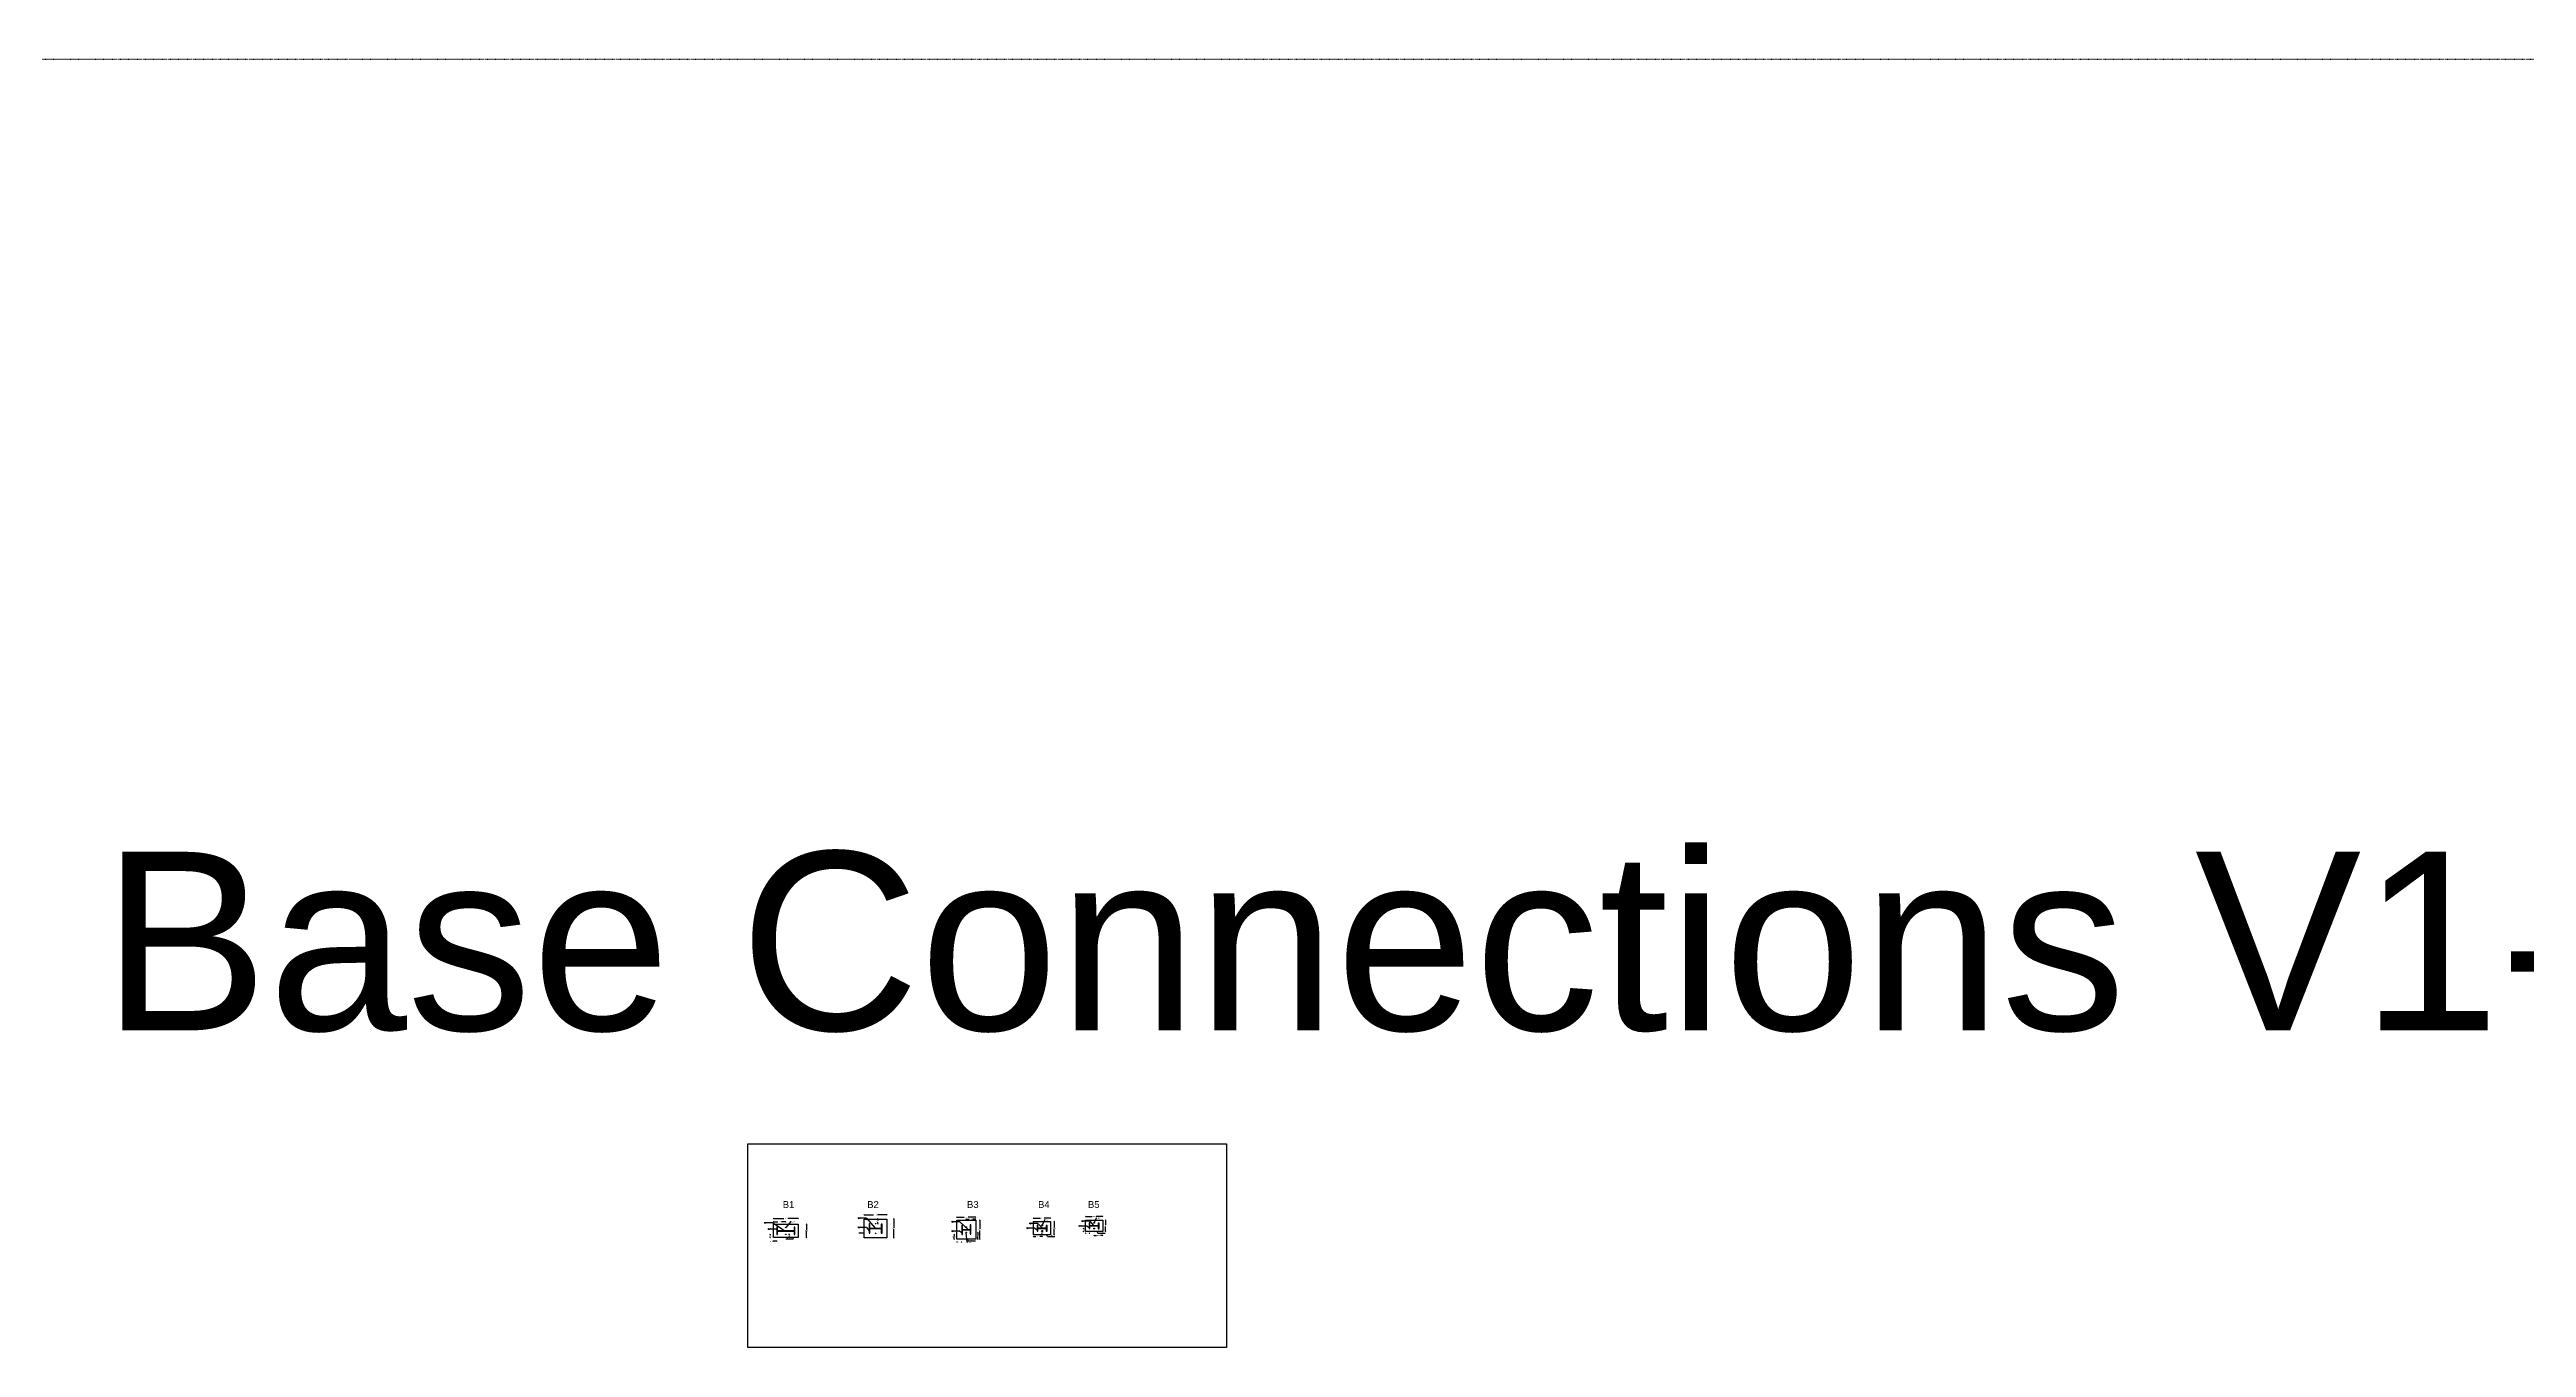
# Model space of a CAD drawing. Header units: inches. Extents: x -15 to 1885144, y -42615 to 866270.
# Drawn here: x 911692 to 977091, y 81891 to 116151 of the extents above; entities that cross this region are included whole.
import ezdxf

# ---------------------------------------------------------------- set-up
doc = ezdxf.new("R2010")
doc.units = ezdxf.units.IN
doc.header["$LTSCALE"] = 100
doc.header["$MEASUREMENT"] = 0
doc.linetypes.add('dash line', pattern=[30, 12, -18])
doc.linetypes.add('PHANTOM2', pattern=[1.25, 0.625, -0.125, 0.125, -0.125, 0.125, -0.125])
for name, color, linetype in [('dimensions', 10, 'PHANTOM2'), ('sections', 3, 'Continuous'), ('text', 3, 'Continuous')]:
    doc.layers.add(name, color=color, linetype=linetype)
doc.styles.get("Standard").update_dxf_attribs({"font": 'arial.ttf'})
doc.dimstyles.new('connections', dxfattribs={"dimtxt": 20, "dimasz": 15, "dimexe": 0.0625, "dimexo": 0.0625, "dimgap": 10, "dimtad": 0, "dimtih": 1, "dimtoh": 1, "dimzin": 0, "dimdsep": 46, "dimtxsty": 'Standard', "dimblk": 'OBLIQUE', "dimcen": 0.09, "dimse1": 1, "dimse2": 1, "dimclrd": 256, "dimclre": 256, "dimclrt": 256, "dimadec": 0, "dimazin": 0, "dimtfac": 1, "dimtofl": 0, "dimtmove": 0, "dimatfit": 3, "dimfxl": 1, "dimtfillclr": 256, "dimtolj": 1, "dimtzin": 0, "dimlwe": -1, "dimarcsym": 0})
doc.dimstyles.new('Dim_1', dxfattribs={"dimtxt": 300, "dimasz": 500, "dimexe": 0.0625, "dimexo": 0.0625, "dimgap": 100, "dimtad": 0, "dimtih": 1, "dimtoh": 1, "dimdec": 0, "dimzin": 0, "dimdsep": 46, "dimtxsty": 'Standard', "dimblk": 'OBLIQUE', "dimcen": 0.09, "dimclrd": 256, "dimclre": 256, "dimclrt": 256, "dimadec": 0, "dimazin": 0, "dimtm": 1e-09, "dimtfac": 1, "dimtdec": 0, "dimtofl": 0, "dimtmove": 0, "dimatfit": 3, "dimfxl": 1, "dimtfillclr": 256, "dimtolj": 1, "dimtzin": 0, "dimlwe": -1, "dimarcsym": 0})

# ---------------------------------------------------------------- blocks, each defined once
blk = doc.blocks.new('_Oblique')
at = {"color": 0, "linetype": 'ByBlock', "lineweight": -2}
blk.add_line((-0.5, -0.5), (0.5, 0.5), dxfattribs=at)
blk = doc.blocks.new('*D385')
at = {"layer": 'Defpoints', "color": 0, "transparency": 16777216}
for p in [(930808, 85144), (931458, 85298), (931458, 85144)]:
    blk.add_point(p, dxfattribs=at)
at = {"layer": 'sections', "lineweight": -2, "transparency": 16777216}
for p, q in [((930808, 85298), (931082, 85298)), ((931458, 85298), (931185, 85298))]:
    blk.add_line(p, q, dxfattribs=at)
at = {"layer": 'sections', "lineweight": -2, "transparency": 16777216, "xscale": 15, "yscale": 15, "zscale": 15, "rotation": 180}
blk.add_blockref('_Oblique', (930808, 85298), dxfattribs=at)
at = {"layer": 'sections', "lineweight": -2, "transparency": 16777216, "xscale": 15, "yscale": 15, "zscale": 15}
blk.add_blockref('_Oblique', (931458, 85298), dxfattribs=at)
at = {"layer": 'sections', "transparency": 16777216, "insert": (931133, 85298), "char_height": 20, "attachment_point": 5}
blk.add_mtext('\\A1;650.00', dxfattribs=at)
blk = doc.blocks.new('*D386')
at = {"layer": 'Defpoints', "color": 0, "transparency": 16777216}
for p in [(931458, 85144), (931458, 84794), (931678, 84794)]:
    blk.add_point(p, dxfattribs=at)
at = {"layer": 'sections', "lineweight": -2, "transparency": 16777216}
for p, q in [((931678, 85144), (931678, 84989)), ((931678, 84794), (931678, 84949))]:
    blk.add_line(p, q, dxfattribs=at)
at = {"layer": 'sections', "lineweight": -2, "transparency": 16777216, "xscale": 15, "yscale": 15, "zscale": 15}
for p, rotation in [((931678, 85144), 90), ((931678, 84794), 270)]:
    blk.add_blockref('_Oblique', p, dxfattribs=dict(at, rotation=rotation))
at = {"layer": 'sections', "transparency": 16777216, "insert": (931678, 84969), "char_height": 20, "attachment_point": 5}
blk.add_mtext('\\A1;350.00', dxfattribs=at)
blk = doc.blocks.new('*D387')
at = {"layer": 'Defpoints', "color": 0, "transparency": 16777216}
for p in [(930808, 84869), (930808, 84695), (930893, 84869)]:
    blk.add_point(p, dxfattribs=at)
at = {"layer": 'sections', "lineweight": -2, "transparency": 16777216}
for p, q in [((930808, 84695), (930793, 84695)), ((930893, 84695), (930808, 84695))]:
    blk.add_line(p, q, dxfattribs=at)
at = {"layer": 'sections', "lineweight": -2, "transparency": 16777216, "xscale": 15, "yscale": 15, "zscale": 15, "rotation": 180}
blk.add_blockref('_Oblique', (930808, 84695), dxfattribs=at)
at = {"layer": 'sections', "lineweight": -2, "transparency": 16777216, "xscale": 15, "yscale": 15, "zscale": 15}
blk.add_blockref('_Oblique', (930893, 84695), dxfattribs=at)
at = {"layer": 'sections', "transparency": 16777216, "insert": (930750, 84695), "char_height": 20, "attachment_point": 5}
blk.add_mtext('\\A1;85.00', dxfattribs=at)
blk = doc.blocks.new('*D388')
at = {"layer": 'Defpoints', "color": 0, "transparency": 16777216}
for p in [(930721, 84794), (930893, 84869), (930893, 84794)]:
    blk.add_point(p, dxfattribs=at)
at = {"layer": 'sections', "lineweight": -2, "transparency": 16777216}
for p, q in [((930721, 84869), (930721, 84852)), ((930721, 84794), (930721, 84811))]:
    blk.add_line(p, q, dxfattribs=at)
at = {"layer": 'sections', "lineweight": -2, "transparency": 16777216, "xscale": 15, "yscale": 15, "zscale": 15}
for p, rotation in [((930721, 84869), 90), ((930721, 84794), 270)]:
    blk.add_blockref('_Oblique', p, dxfattribs=dict(at, rotation=rotation))
at = {"layer": 'sections', "transparency": 16777216, "insert": (930721, 84831), "char_height": 20, "attachment_point": 5}
blk.add_mtext('\\A1;75.00', dxfattribs=at)
blk = doc.blocks.new('*D389')
at = {"layer": 'Defpoints', "color": 0, "transparency": 16777216}
for p in [(931133, 84878), (931133, 84794), (931222, 84794)]:
    blk.add_point(p, dxfattribs=at)
at = {"layer": 'sections', "lineweight": -2, "transparency": 16777216}
for p, q in [((931222, 84878), (931222, 84856)), ((931222, 84794), (931222, 84816))]:
    blk.add_line(p, q, dxfattribs=at)
at = {"layer": 'sections', "lineweight": -2, "transparency": 16777216, "xscale": 15, "yscale": 15, "zscale": 15}
for p, rotation in [((931222, 84878), 90), ((931222, 84794), 270)]:
    blk.add_blockref('_Oblique', p, dxfattribs=dict(at, rotation=rotation))
at = {"layer": 'sections', "transparency": 16777216, "insert": (931222, 84836), "char_height": 20, "attachment_point": 5}
blk.add_mtext('\\A1;84.00', dxfattribs=at)
blk = doc.blocks.new('*D390')
at = {"layer": 'Defpoints', "color": 0, "transparency": 16777216}
for p in [(930808, 85211), (930808, 85060), (931133, 85060)]:
    blk.add_point(p, dxfattribs=at)
at = {"layer": 'sections', "lineweight": -2, "transparency": 16777216}
for p, q in [((930808, 85211), (930919, 85211)), ((931133, 85211), (931022, 85211))]:
    blk.add_line(p, q, dxfattribs=at)
at = {"layer": 'sections', "lineweight": -2, "transparency": 16777216, "xscale": 15, "yscale": 15, "zscale": 15, "rotation": 180}
blk.add_blockref('_Oblique', (930808, 85211), dxfattribs=at)
at = {"layer": 'sections', "lineweight": -2, "transparency": 16777216, "xscale": 15, "yscale": 15, "zscale": 15}
blk.add_blockref('_Oblique', (931133, 85211), dxfattribs=at)
at = {"layer": 'sections', "transparency": 16777216, "insert": (930971, 85211), "char_height": 20, "attachment_point": 5}
blk.add_mtext('\\A1;325.00', dxfattribs=at)
blk = doc.blocks.new('*D391')
at = {"layer": 'Defpoints', "color": 0, "transparency": 16777216}
for p in [(931128, 85054), (931139, 85066)]:
    blk.add_point(p, dxfattribs=at)
at = {"layer": 'sections', "transparency": 16777216}
blk.add_line((931133, 85060), (931133, 85060), dxfattribs=at)
blk.add_line((931133, 85060), (931133, 85060), dxfattribs=at)
at = {"layer": 'sections', "lineweight": -2, "transparency": 16777216}
for p, q in [((931260, 85207), (931139, 85066)), ((931275, 85207), (931260, 85207))]:
    blk.add_line(p, q, dxfattribs=at)
at = {"layer": 'sections', "lineweight": -2, "transparency": 16777216, "xscale": 15, "yscale": 15, "zscale": 15, "rotation": 229.4182102191083}
blk.add_blockref('_Oblique', (931139, 85066), dxfattribs=at)
at = {"layer": 'sections', "transparency": 16777216, "insert": (931329, 85207), "char_height": 20, "attachment_point": 5}
blk.add_mtext('\\A1;∅16.00', dxfattribs=at)
blk = doc.blocks.new('*D392')
at = {"layer": 'Defpoints', "color": 0, "transparency": 16777216}
for p in [(933502, 85282), (933502, 85159), (933561, 85282)]:
    blk.add_point(p, dxfattribs=at)
at = {"layer": 'sections', "lineweight": -2, "transparency": 16777216}
for p, q in [((933561, 85282), (933561, 85241)), ((933561, 85159), (933561, 85200))]:
    blk.add_line(p, q, dxfattribs=at)
at = {"layer": 'sections', "lineweight": -2, "transparency": 16777216, "xscale": 15, "yscale": 15, "zscale": 15}
for p, rotation in [((933561, 85282), 90), ((933561, 85159), 270)]:
    blk.add_blockref('_Oblique', p, dxfattribs=dict(at, rotation=rotation))
at = {"layer": 'sections', "transparency": 16777216, "insert": (933561, 85221), "char_height": 20, "attachment_point": 5}
blk.add_mtext('\\A1;122.50', dxfattribs=at)
blk = doc.blocks.new('*D393')
at = {"layer": 'Defpoints', "color": 0, "transparency": 16777216}
for p in [(933802, 85282), (933802, 84782), (933983, 84782)]:
    blk.add_point(p, dxfattribs=at)
at = {"layer": 'sections', "lineweight": -2, "transparency": 16777216}
for p, q in [((933983, 85282), (933983, 85052)), ((933983, 84782), (933983, 85012))]:
    blk.add_line(p, q, dxfattribs=at)
at = {"layer": 'sections', "lineweight": -2, "transparency": 16777216, "xscale": 15, "yscale": 15, "zscale": 15}
for p, rotation in [((933983, 85282), 90), ((933983, 84782), 270)]:
    blk.add_blockref('_Oblique', p, dxfattribs=dict(at, rotation=rotation))
at = {"layer": 'sections', "transparency": 16777216, "insert": (933983, 85032), "char_height": 20, "attachment_point": 5}
blk.add_mtext('\\A1;500.00', dxfattribs=at)
blk = doc.blocks.new('*D394')
at = {"layer": 'Defpoints', "color": 0, "transparency": 16777216}
for p in [(933202, 85282), (933802, 85389), (933802, 85282)]:
    blk.add_point(p, dxfattribs=at)
at = {"layer": 'sections', "lineweight": -2, "transparency": 16777216}
for p, q in [((933202, 85389), (933451, 85389)), ((933802, 85389), (933554, 85389))]:
    blk.add_line(p, q, dxfattribs=at)
at = {"layer": 'sections', "lineweight": -2, "transparency": 16777216, "xscale": 15, "yscale": 15, "zscale": 15, "rotation": 180}
blk.add_blockref('_Oblique', (933202, 85389), dxfattribs=at)
at = {"layer": 'sections', "lineweight": -2, "transparency": 16777216, "xscale": 15, "yscale": 15, "zscale": 15}
blk.add_blockref('_Oblique', (933802, 85389), dxfattribs=at)
at = {"layer": 'sections', "transparency": 16777216, "insert": (933502, 85389), "char_height": 20, "attachment_point": 5}
blk.add_mtext('\\A1;600.00', dxfattribs=at)
blk = doc.blocks.new('*D395')
at = {"layer": 'Defpoints', "color": 0, "transparency": 16777216}
for p in [(935645, 85248), (936145, 85328), (936145, 85248)]:
    blk.add_point(p, dxfattribs=at)
at = {"layer": 'sections', "lineweight": -2, "transparency": 16777216}
for p, q in [((935645, 85328), (935844, 85328)), ((936145, 85328), (935947, 85328))]:
    blk.add_line(p, q, dxfattribs=at)
at = {"layer": 'sections', "lineweight": -2, "transparency": 16777216, "xscale": 15, "yscale": 15, "zscale": 15, "rotation": 180}
blk.add_blockref('_Oblique', (935645, 85328), dxfattribs=at)
at = {"layer": 'sections', "lineweight": -2, "transparency": 16777216, "xscale": 15, "yscale": 15, "zscale": 15}
blk.add_blockref('_Oblique', (936145, 85328), dxfattribs=at)
at = {"layer": 'sections', "transparency": 16777216, "insert": (935895, 85328), "char_height": 20, "attachment_point": 5}
blk.add_mtext('\\A1;500.00', dxfattribs=at)
blk = doc.blocks.new('*D396')
at = {"layer": 'Defpoints', "color": 0, "transparency": 16777216}
for p in [(936145, 85248), (936145, 84748), (936252, 84748)]:
    blk.add_point(p, dxfattribs=at)
at = {"layer": 'sections', "lineweight": -2, "transparency": 16777216}
for p, q in [((936252, 85248), (936252, 85019)), ((936252, 84748), (936252, 84978))]:
    blk.add_line(p, q, dxfattribs=at)
at = {"layer": 'sections', "lineweight": -2, "transparency": 16777216, "xscale": 15, "yscale": 15, "zscale": 15}
for p, rotation in [((936252, 85248), 90), ((936252, 84748), 270)]:
    blk.add_blockref('_Oblique', p, dxfattribs=dict(at, rotation=rotation))
at = {"layer": 'sections', "transparency": 16777216, "insert": (936252, 84998), "char_height": 20, "attachment_point": 5}
blk.add_mtext('\\A1;500.00', dxfattribs=at)
blk = doc.blocks.new('*D397')
at = {"layer": 'Defpoints', "color": 0, "transparency": 16777216}
for p in [(935645, 84873), (935645, 84674), (935775, 84873)]:
    blk.add_point(p, dxfattribs=at)
at = {"layer": 'sections', "lineweight": -2, "transparency": 16777216}
for p, q in [((935645, 84674), (935660, 84674)), ((935775, 84674), (935761, 84674))]:
    blk.add_line(p, q, dxfattribs=at)
at = {"layer": 'sections', "lineweight": -2, "transparency": 16777216, "xscale": 15, "yscale": 15, "zscale": 15, "rotation": 180}
blk.add_blockref('_Oblique', (935645, 84674), dxfattribs=at)
at = {"layer": 'sections', "lineweight": -2, "transparency": 16777216, "xscale": 15, "yscale": 15, "zscale": 15}
blk.add_blockref('_Oblique', (935775, 84674), dxfattribs=at)
at = {"layer": 'sections', "transparency": 16777216, "insert": (935710, 84674), "char_height": 20, "attachment_point": 5}
blk.add_mtext('\\A1;130.00', dxfattribs=at)
blk = doc.blocks.new('*D398')
at = {"layer": 'Defpoints', "color": 0, "transparency": 16777216}
for p in [(935576, 84748), (935775, 84873), (935775, 84748)]:
    blk.add_point(p, dxfattribs=at)
at = {"layer": 'sections', "lineweight": -2, "transparency": 16777216}
for p, q in [((935576, 84873), (935576, 84831)), ((935576, 84748), (935576, 84791))]:
    blk.add_line(p, q, dxfattribs=at)
at = {"layer": 'sections', "lineweight": -2, "transparency": 16777216, "xscale": 15, "yscale": 15, "zscale": 15}
for p, rotation in [((935576, 84873), 90), ((935576, 84748), 270)]:
    blk.add_blockref('_Oblique', p, dxfattribs=dict(at, rotation=rotation))
at = {"layer": 'sections', "transparency": 16777216, "insert": (935576, 84811), "char_height": 20, "attachment_point": 5}
blk.add_mtext('\\A1;125.00', dxfattribs=at)
blk = doc.blocks.new('*D399')
at = {"layer": 'Defpoints', "color": 0, "transparency": 16777216}
for p in [(935895, 84936), (935896, 84920)]:
    blk.add_point(p, dxfattribs=at)
at = {"layer": 'sections', "transparency": 16777216}
for q in [(935896, 84928), (935895, 84928)]:
    blk.add_line((935895, 84928), q, dxfattribs=at)
at = {"layer": 'sections', "lineweight": -2, "transparency": 16777216}
for p, q in [((935920, 84667), (935896, 84920)), ((935935, 84667), (935920, 84667))]:
    blk.add_line(p, q, dxfattribs=at)
at = {"layer": 'sections', "lineweight": -2, "transparency": 16777216, "xscale": 15, "yscale": 15, "zscale": 15, "rotation": 95.44644209197507}
blk.add_blockref('_Oblique', (935896, 84920), dxfattribs=at)
at = {"layer": 'sections', "transparency": 16777216, "insert": (935990, 84667), "char_height": 20, "attachment_point": 5}
blk.add_mtext('\\A1;∅16.00', dxfattribs=at)
blk = doc.blocks.new('*D400')
at = {"layer": 'Defpoints', "color": 0, "transparency": 16777216}
for p in [(935895, 84928), (935895, 84748), (936200, 84748)]:
    blk.add_point(p, dxfattribs=at)
at = {"layer": 'sections', "lineweight": -2, "transparency": 16777216}
for p, q in [((936200, 84928), (936200, 84859)), ((936200, 84748), (936200, 84818))]:
    blk.add_line(p, q, dxfattribs=at)
at = {"layer": 'sections', "lineweight": -2, "transparency": 16777216, "xscale": 15, "yscale": 15, "zscale": 15}
for p, rotation in [((936200, 84928), 90), ((936200, 84748), 270)]:
    blk.add_blockref('_Oblique', p, dxfattribs=dict(at, rotation=rotation))
at = {"layer": 'sections', "transparency": 16777216, "insert": (936200, 84838), "char_height": 20, "attachment_point": 5}
blk.add_mtext('\\A1;180.00', dxfattribs=at)
blk = doc.blocks.new('*D401')
at = {"layer": 'Defpoints', "color": 0, "transparency": 16777216}
for p in [(935895, 85068), (936145, 85279), (936145, 85068)]:
    blk.add_point(p, dxfattribs=at)
at = {"layer": 'sections', "lineweight": -2, "transparency": 16777216}
for p, q in [((935895, 85279), (935969, 85279)), ((936145, 85279), (936072, 85279))]:
    blk.add_line(p, q, dxfattribs=at)
at = {"layer": 'sections', "lineweight": -2, "transparency": 16777216, "xscale": 15, "yscale": 15, "zscale": 15, "rotation": 180}
blk.add_blockref('_Oblique', (935895, 85279), dxfattribs=at)
at = {"layer": 'sections', "lineweight": -2, "transparency": 16777216, "xscale": 15, "yscale": 15, "zscale": 15}
blk.add_blockref('_Oblique', (936145, 85279), dxfattribs=at)
at = {"layer": 'sections', "transparency": 16777216, "insert": (936020, 85279), "char_height": 20, "attachment_point": 5}
blk.add_mtext('\\A1;250.00', dxfattribs=at)
blk = doc.blocks.new('*D402')
at = {"layer": 'Defpoints', "color": 0, "transparency": 16777216}
for p in [(937673, 85215), (938123, 85307), (938123, 85215)]:
    blk.add_point(p, dxfattribs=at)
at = {"layer": 'sections', "lineweight": -2, "transparency": 16777216}
for p, q in [((937673, 85307), (937846, 85307)), ((938123, 85307), (937950, 85307))]:
    blk.add_line(p, q, dxfattribs=at)
at = {"layer": 'sections', "lineweight": -2, "transparency": 16777216, "xscale": 15, "yscale": 15, "zscale": 15, "rotation": 180}
blk.add_blockref('_Oblique', (937673, 85307), dxfattribs=at)
at = {"layer": 'sections', "lineweight": -2, "transparency": 16777216, "xscale": 15, "yscale": 15, "zscale": 15}
blk.add_blockref('_Oblique', (938123, 85307), dxfattribs=at)
at = {"layer": 'sections', "transparency": 16777216, "insert": (937898, 85307), "char_height": 20, "attachment_point": 5}
blk.add_mtext('\\A1;450.00', dxfattribs=at)
blk = doc.blocks.new('*D403')
at = {"layer": 'Defpoints', "color": 0, "transparency": 16777216}
for p in [(938123, 85215), (938123, 84865), (938220, 84865)]:
    blk.add_point(p, dxfattribs=at)
at = {"layer": 'sections', "lineweight": -2, "transparency": 16777216}
for p, q in [((938220, 85215), (938220, 85060)), ((938220, 84865), (938220, 85020))]:
    blk.add_line(p, q, dxfattribs=at)
at = {"layer": 'sections', "lineweight": -2, "transparency": 16777216, "xscale": 15, "yscale": 15, "zscale": 15}
for p, rotation in [((938220, 85215), 90), ((938220, 84865), 270)]:
    blk.add_blockref('_Oblique', p, dxfattribs=dict(at, rotation=rotation))
at = {"layer": 'sections', "transparency": 16777216, "insert": (938220, 85040), "char_height": 20, "attachment_point": 5}
blk.add_mtext('\\A1;350.00', dxfattribs=at)
blk = doc.blocks.new('*D404')
at = {"layer": 'Defpoints', "color": 0, "transparency": 16777216}
for p in [(937898, 84965), (937898, 84865), (937898, 84865)]:
    blk.add_point(p, dxfattribs=at)
at = {"layer": 'sections', "lineweight": -2, "transparency": 16777216}
for p, q in [((937898, 84965), (937898, 84935)), ((937898, 84865), (937898, 84895))]:
    blk.add_line(p, q, dxfattribs=at)
at = {"layer": 'sections', "lineweight": -2, "transparency": 16777216, "xscale": 15, "yscale": 15, "zscale": 15}
for p, rotation in [((937898, 84965), 90), ((937898, 84865), 270)]:
    blk.add_blockref('_Oblique', p, dxfattribs=dict(at, rotation=rotation))
at = {"layer": 'sections', "transparency": 16777216, "insert": (937898, 84915), "char_height": 20, "attachment_point": 5}
blk.add_mtext('\\A1;100.00', dxfattribs=at)
blk = doc.blocks.new('*D405')
at = {"layer": 'Defpoints', "color": 0, "transparency": 16777216}
for p in [(937673, 84965), (937673, 84823), (937898, 84965)]:
    blk.add_point(p, dxfattribs=at)
at = {"layer": 'sections', "lineweight": -2, "transparency": 16777216}
for p, q in [((937673, 84823), (937734, 84823)), ((937898, 84823), (937838, 84823))]:
    blk.add_line(p, q, dxfattribs=at)
at = {"layer": 'sections', "lineweight": -2, "transparency": 16777216, "xscale": 15, "yscale": 15, "zscale": 15, "rotation": 180}
blk.add_blockref('_Oblique', (937673, 84823), dxfattribs=at)
at = {"layer": 'sections', "lineweight": -2, "transparency": 16777216, "xscale": 15, "yscale": 15, "zscale": 15}
blk.add_blockref('_Oblique', (937898, 84823), dxfattribs=at)
at = {"layer": 'sections', "transparency": 16777216, "insert": (937786, 84823), "char_height": 20, "attachment_point": 5}
blk.add_mtext('\\A1;225.00', dxfattribs=at)
blk = doc.blocks.new('*D406')
at = {"layer": 'Defpoints', "color": 0, "transparency": 16777216}
for p in [(937892, 85101), (937905, 85128)]:
    blk.add_point(p, dxfattribs=at)
at = {"layer": 'sections', "transparency": 16777216}
blk.add_line((937898, 85115), (937898, 85115), dxfattribs=at)
blk.add_line((937898, 85115), (937898, 85115), dxfattribs=at)
at = {"layer": 'sections', "lineweight": -2, "transparency": 16777216}
for p, q in [((937967, 85257), (937905, 85128)), ((937982, 85257), (937967, 85257))]:
    blk.add_line(p, q, dxfattribs=at)
at = {"layer": 'sections', "lineweight": -2, "transparency": 16777216, "xscale": 15, "yscale": 15, "zscale": 15, "rotation": 244.0996716846735}
blk.add_blockref('_Oblique', (937905, 85128), dxfattribs=at)
at = {"layer": 'sections', "transparency": 16777216, "insert": (938037, 85257), "char_height": 20, "attachment_point": 5}
blk.add_mtext('\\A1;∅30.00', dxfattribs=at)
blk = doc.blocks.new('*D407')
at = {"layer": 'Defpoints', "color": 0, "transparency": 16777216}
for p in [(939269, 85170), (939277, 85189)]:
    blk.add_point(p, dxfattribs=at)
at = {"layer": 'sections', "transparency": 16777216}
for q in [(939273, 85180), (939273, 85179)]:
    blk.add_line((939273, 85179), q, dxfattribs=at)
at = {"layer": 'sections', "lineweight": -2, "transparency": 16777216}
for p, q in [((939324, 85303), (939277, 85189)), ((939339, 85303), (939324, 85303))]:
    blk.add_line(p, q, dxfattribs=at)
at = {"layer": 'sections', "lineweight": -2, "transparency": 16777216, "xscale": 15, "yscale": 15, "zscale": 15, "rotation": 247.4661749429077}
blk.add_blockref('_Oblique', (939277, 85189), dxfattribs=at)
at = {"layer": 'sections', "transparency": 16777216, "insert": (939394, 85303), "char_height": 20, "attachment_point": 5}
blk.add_mtext('\\A1;∅20.00', dxfattribs=at)
blk = doc.blocks.new('*D408')
at = {"layer": 'Defpoints', "color": 0, "transparency": 16777216}
for p in [(939498, 85254), (939498, 84954), (939573, 84954)]:
    blk.add_point(p, dxfattribs=at)
at = {"layer": 'sections', "lineweight": -2, "transparency": 16777216}
for p, q in [((939573, 85254), (939573, 85125)), ((939573, 84954), (939573, 85084))]:
    blk.add_line(p, q, dxfattribs=at)
at = {"layer": 'sections', "lineweight": -2, "transparency": 16777216, "xscale": 15, "yscale": 15, "zscale": 15}
for p, rotation in [((939573, 85254), 90), ((939573, 84954), 270)]:
    blk.add_blockref('_Oblique', p, dxfattribs=dict(at, rotation=rotation))
at = {"layer": 'sections', "transparency": 16777216, "insert": (939573, 85104), "char_height": 20, "attachment_point": 5}
blk.add_mtext('\\A1;300.00', dxfattribs=at)
blk = doc.blocks.new('*D409')
at = {"layer": 'Defpoints', "color": 0, "transparency": 16777216}
for p in [(939048, 85254), (939498, 85347), (939498, 85254)]:
    blk.add_point(p, dxfattribs=at)
at = {"layer": 'sections', "lineweight": -2, "transparency": 16777216}
for p, q in [((939048, 85347), (939221, 85347)), ((939498, 85347), (939325, 85347))]:
    blk.add_line(p, q, dxfattribs=at)
at = {"layer": 'sections', "lineweight": -2, "transparency": 16777216, "xscale": 15, "yscale": 15, "zscale": 15, "rotation": 180}
blk.add_blockref('_Oblique', (939048, 85347), dxfattribs=at)
at = {"layer": 'sections', "lineweight": -2, "transparency": 16777216, "xscale": 15, "yscale": 15, "zscale": 15}
blk.add_blockref('_Oblique', (939498, 85347), dxfattribs=at)
at = {"layer": 'sections', "transparency": 16777216, "insert": (939273, 85347), "char_height": 20, "attachment_point": 5}
blk.add_mtext('\\A1;450.00', dxfattribs=at)
blk = doc.blocks.new('*D410')
at = {"layer": 'Defpoints', "color": 0, "transparency": 16777216}
for p in [(939273, 85029), (939273, 84954), (939273, 84954)]:
    blk.add_point(p, dxfattribs=at)
at = {"layer": 'sections', "lineweight": -2, "transparency": 16777216}
for p, q in [((939273, 85029), (939273, 85012)), ((939273, 84954), (939273, 84972))]:
    blk.add_line(p, q, dxfattribs=at)
at = {"layer": 'sections', "lineweight": -2, "transparency": 16777216, "xscale": 15, "yscale": 15, "zscale": 15}
for p, rotation in [((939273, 85029), 90), ((939273, 84954), 270)]:
    blk.add_blockref('_Oblique', p, dxfattribs=dict(at, rotation=rotation))
at = {"layer": 'sections', "transparency": 16777216, "insert": (939273, 84992), "char_height": 20, "attachment_point": 5}
blk.add_mtext('\\A1;75.00', dxfattribs=at)
blk = doc.blocks.new('*D411')
at = {"layer": 'Defpoints', "color": 0, "transparency": 16777216}
for p in [(939048, 85029), (939143, 85029), (939048, 84904)]:
    blk.add_point(p, dxfattribs=at)
at = {"layer": 'sections', "lineweight": -2, "transparency": 16777216}
for p, q in [((939048, 84904), (939033, 84904)), ((939143, 84904), (939158, 84904))]:
    blk.add_line(p, q, dxfattribs=at)
at = {"layer": 'sections', "lineweight": -2, "transparency": 16777216, "xscale": 15, "yscale": 15, "zscale": 15}
blk.add_blockref('_Oblique', (939048, 84904), dxfattribs=at)
at = {"layer": 'sections', "lineweight": -2, "transparency": 16777216, "xscale": 15, "yscale": 15, "zscale": 15, "rotation": 180}
blk.add_blockref('_Oblique', (939143, 84904), dxfattribs=at)
at = {"layer": 'sections', "transparency": 16777216, "insert": (939096, 84904), "char_height": 20, "attachment_point": 5}
blk.add_mtext('\\A1;95.00', dxfattribs=at)
blk = doc.blocks.new('*D412')
at = {"layer": 'Defpoints', "color": 0, "transparency": 16777216}
for p in [(939143, 85029), (938992, 84954), (939143, 84954)]:
    blk.add_point(p, dxfattribs=at)
at = {"layer": 'sections', "lineweight": -2, "transparency": 16777216}
for p, q in [((938992, 85029), (938992, 85012)), ((938992, 84954), (938992, 84972))]:
    blk.add_line(p, q, dxfattribs=at)
at = {"layer": 'sections', "lineweight": -2, "transparency": 16777216, "xscale": 15, "yscale": 15, "zscale": 15}
for p, rotation in [((938992, 85029), 90), ((938992, 84954), 270)]:
    blk.add_blockref('_Oblique', p, dxfattribs=dict(at, rotation=rotation))
at = {"layer": 'sections', "transparency": 16777216, "insert": (938992, 84992), "char_height": 20, "attachment_point": 5}
blk.add_mtext('\\A1;75.00', dxfattribs=at)
blk = doc.blocks.new('*D413')
at = {"layer": 'Defpoints', "color": 0, "transparency": 16777216}
for p in [(939273, 85029), (939498, 85029), (939498, 84847)]:
    blk.add_point(p, dxfattribs=at)
at = {"layer": 'sections', "lineweight": -2, "transparency": 16777216}
for p, q in [((939273, 84847), (939334, 84847)), ((939498, 84847), (939437, 84847))]:
    blk.add_line(p, q, dxfattribs=at)
at = {"layer": 'sections', "lineweight": -2, "transparency": 16777216, "xscale": 15, "yscale": 15, "zscale": 15, "rotation": 180}
blk.add_blockref('_Oblique', (939273, 84847), dxfattribs=at)
at = {"layer": 'sections', "lineweight": -2, "transparency": 16777216, "xscale": 15, "yscale": 15, "zscale": 15}
blk.add_blockref('_Oblique', (939498, 84847), dxfattribs=at)
at = {"layer": 'sections', "transparency": 16777216, "insert": (939386, 84847), "char_height": 20, "attachment_point": 5}
blk.add_mtext('\\A1;225.00', dxfattribs=at)
blk = doc.blocks.new('*D1445')
at = {"layer": 'Defpoints', "color": 0, "ltscale": 0.01, "transparency": 16777216}
for p in [(0, 115901), (1727174, 115901), (1725274, 113901)]:
    blk.add_point(p, dxfattribs=at)
at = {"layer": 'dimensions', "linetype": 'dash line', "ltscale": 0.01, "transparency": 16777216}
for p, q in [((0, 115901), (1727174, 115901)), ((1725274, 113901), (1727174, 113901))]:
    blk.add_line(p, q, dxfattribs=at)
at = {"layer": 'dimensions', "lineweight": -2, "ltscale": 0.01, "transparency": 16777216}
for p, q in [((1727174, 115901), (1727174, 115154)), ((1727174, 113901), (1727174, 114648))]:
    blk.add_line(p, q, dxfattribs=at)
at = {"layer": 'dimensions', "lineweight": -2, "ltscale": 0.01, "transparency": 16777216, "xscale": 500, "yscale": 500, "zscale": 500}
for p, rotation in [((1727174, 115901), 90), ((1727174, 113901), 270)]:
    blk.add_blockref('_Oblique', p, dxfattribs=dict(at, rotation=rotation))
at = {"layer": 'dimensions', "ltscale": 0.01, "transparency": 16777216, "insert": (1727174, 114901), "char_height": 300, "attachment_point": 5}
blk.add_mtext('\\A1;2000', dxfattribs=at)

msp = doc.modelspace()

# ---------------------------------------------------------------- linework, layer by layer
at = {"layer": 'sections'}
for p, q in [((930575.486, 85177.407), (930560.486, 85177.407)), ((930590.486, 85192.407), (930575.486, 85177.407)), ((930590.486, 85177.407), (930575.486, 85177.407)), ((930590.486, 85162.407), (930575.486, 85177.407)), ((930590.486, 85177.407), (930590.486, 85192.407)), ((930786.875, 85177.407), (930590.486, 85177.407)), ((930590.486, 85177.407), (930590.486, 85162.407)), ((930685.824, 85029.19), (930670.824, 85014.19)), ((930685.824, 85014.19), (930685.824, 85029.19)), ((930786.875, 85177.407), (931101.038, 84976.375)), ((930808.377, 85143.875), (931458.377, 85143.875)), ((930808.377, 84793.875), (930808.377, 85143.875)), ((930893.377, 85068.875), (930893.377, 84868.875)), ((930913.377, 85068.875), (930893.377, 85068.875)), ((930913.377, 84868.875), (930913.377, 85068.875)), ((931353.377, 85068.875), (931353.377, 84868.875)), ((931373.377, 85068.875), (931353.377, 85068.875)), ((931373.377, 84868.875), (931373.377, 85068.875)), ((931458.377, 85143.875), (931458.377, 84793.875)), ((933047.311, 85305.477), (933032.311, 85305.477)), ((933047.311, 85056.594), (933032.311, 85056.594)), ((933062.311, 85320.477), (933047.311, 85305.477)), ((933062.311, 85305.477), (933047.311, 85305.477)), ((933062.311, 85290.477), (933047.311, 85305.477)), ((933062.311, 85071.594), (933047.311, 85056.594)), ((933062.311, 85056.594), (933047.311, 85056.594)), ((933062.311, 85041.594), (933047.311, 85056.594)), ((933062.311, 85305.477), (933062.311, 85320.477)), ((933258.699, 85305.477), (933062.311, 85305.477)), ((933062.311, 85305.477), (933062.311, 85290.477)), ((933062.311, 85056.594), (933062.311, 85071.594)), ((933258.699, 85056.594), (933062.311, 85056.594)), ((933062.311, 85056.594), (933062.311, 85041.594)), ((933202.359, 85281.778), (933802.359, 85281.778)), ((933202.359, 84781.778), (933202.359, 85281.778)), ((933258.699, 85305.477), (933487.939, 85036.778)), ((933258.699, 85056.594), (933332.359, 84968.72)), ((933332.359, 85151.778), (933332.359, 84911.778)), ((933352.359, 85151.778), (933332.359, 85151.778)), ((933352.359, 84911.778), (933352.359, 85151.778)), ((933352.359, 85036.778), (933652.359, 85036.778)), ((933352.359, 85026.778), (933652.359, 85026.778)), ((933652.359, 85146.778), (933652.359, 84906.778)), ((933672.359, 85146.778), (933652.359, 85146.778)), ((933672.359, 84906.778), (933672.359, 85146.778)), ((933802.359, 85281.778), (933802.359, 84781.778)), ((935518.496, 85205.35), (935503.496, 85205.35)), ((935533.496, 85220.35), (935518.496, 85205.35)), ((935533.496, 85205.35), (935518.496, 85205.35)), ((935533.496, 85190.35), (935518.496, 85205.35)), ((935533.496, 85205.35), (935533.496, 85220.35)), ((935729.885, 85205.35), (935533.496, 85205.35)), ((935533.496, 85205.35), (935533.496, 85190.35)), ((935645.425, 85248.354), (936145.425, 85248.354)), ((935645.425, 84748.354), (935645.425, 85248.354)), ((935729.885, 85205.35), (935944.436, 85003.354)), ((935775.425, 85123.354), (935775.425, 84873.354)), ((935795.425, 85123.354), (935775.425, 85123.354)), ((935795.425, 84873.354), (935795.425, 85123.354)), ((935995.425, 85128.354), (935995.425, 84878.354)), ((936015.425, 85128.354), (935995.425, 85128.354)), ((936015.425, 84878.354), (936015.425, 85128.354)), ((936145.425, 85248.354), (936145.425, 84748.354)), ((937499.887, 85036.696), (937484.887, 85036.696)), ((937514.887, 85051.696), (937499.887, 85036.696)), ((937514.887, 85036.696), (937499.887, 85036.696)), ((937514.887, 85021.696), (937499.887, 85036.696)), ((937514.887, 85036.696), (937514.887, 85051.696)), ((937711.276, 85036.696), (937514.887, 85036.696)), ((937514.887, 85036.696), (937514.887, 85021.696)), ((937575.243, 85163.748), (937560.243, 85163.748)), ((937590.243, 85178.748), (937575.243, 85163.748)), ((937590.243, 85163.748), (937575.243, 85163.748)), ((937590.243, 85148.748), (937575.243, 85163.748)), ((937590.243, 85163.748), (937590.243, 85178.748)), ((937786.631, 85163.748), (937590.243, 85163.748)), ((937590.243, 85163.748), (937590.243, 85148.748)), ((937673.379, 85214.932), (938123.379, 85214.932)), ((937673.379, 84864.932), (937673.379, 85214.932)), ((937711.276, 85036.696), (937768.379, 84999.901)), ((937768.379, 85114.932), (937768.379, 84964.932)), ((937788.379, 85114.932), (937768.379, 85114.932)), ((937786.631, 85163.748), (937898.379, 85044.932)), ((937788.379, 84964.932), (937788.379, 85114.932)), ((937788.379, 85044.932), (938008.379, 85044.932)), ((937788.379, 85034.932), (938008.379, 85034.932)), ((938008.379, 85109.932), (938008.379, 84959.932)), ((938028.379, 85109.932), (938008.379, 85109.932)), ((938028.379, 84959.932), (938028.379, 85109.932)), ((938123.379, 85214.932), (938123.379, 84864.932)), ((938874.589, 85095.371), (938859.589, 85095.371)), ((938889.589, 85110.371), (938874.589, 85095.371)), ((938889.589, 85095.371), (938874.589, 85095.371)), ((938889.589, 85080.371), (938874.589, 85095.371)), ((938889.589, 85095.371), (938889.589, 85110.371)), ((939085.978, 85095.371), (938889.589, 85095.371)), ((938889.589, 85095.371), (938889.589, 85080.371)), ((938949.945, 85222.423), (938934.945, 85222.423)), ((938964.945, 85237.423), (938949.945, 85222.423)), ((938964.945, 85222.423), (938949.945, 85222.423)), ((938964.945, 85207.423), (938949.945, 85222.423)), ((938964.945, 85222.423), (938964.945, 85237.423)), ((939161.334, 85222.423), (938964.945, 85222.423)), ((938964.945, 85222.423), (938964.945, 85207.423)), ((939048.081, 85254.492), (939498.081, 85254.492)), ((939048.081, 84954.492), (939048.081, 85254.492)), ((939085.978, 85095.371), (939143.081, 85058.576)), ((939143.081, 85179.492), (939143.081, 85029.492)), ((939163.081, 85179.492), (939143.081, 85179.492)), ((939143.081, 85029.492), (939163.081, 85029.492)), ((939161.334, 85222.423), (939254.601, 85109.492)), ((939163.081, 85029.492), (939163.081, 85179.492)), ((939163.081, 85109.492), (939383.081, 85109.492)), ((939163.081, 85099.492), (939383.081, 85099.492)), ((939383.081, 85174.492), (939383.081, 85024.492)), ((939403.081, 85174.492), (939383.081, 85174.492)), ((939383.081, 85024.492), (939403.081, 85024.492)), ((939403.081, 85024.492), (939403.081, 85174.492)), ((939498.081, 85254.492), (939498.081, 84954.492)), ((930670.824, 85014.19), (930655.824, 85014.19)), ((930685.824, 85014.19), (930670.824, 85014.19)), ((930685.824, 84999.19), (930670.824, 85014.19)), ((930882.213, 85014.19), (930685.824, 85014.19)), ((930685.824, 85014.19), (930685.824, 84999.19)), ((931458.377, 84793.875), (930808.377, 84793.875)), ((930882.213, 85014.19), (930893.377, 84968.875)), ((930893.377, 84868.875), (930913.377, 84868.875)), ((930913.377, 84976.375), (931353.377, 84976.375)), ((930913.377, 84961.375), (931353.377, 84961.375)), ((931326.203, 84748.56), (931129.814, 84748.56)), ((931326.203, 84748.56), (931337.366, 84793.875)), ((931353.377, 84868.875), (931373.377, 84868.875)), ((933202.359, 84910.65), (933062.311, 84910.65)), ((933802.359, 84781.778), (933202.359, 84781.778)), ((933332.359, 84911.778), (933352.359, 84911.778)), ((933652.359, 84906.778), (933672.359, 84906.778)), ((935518.496, 84956.468), (935503.496, 84956.468)), ((935533.496, 84971.468), (935518.496, 84956.468)), ((935533.496, 84956.468), (935518.496, 84956.468)), ((935533.496, 84941.468), (935518.496, 84956.468)), ((935533.496, 84956.468), (935533.496, 84971.468)), ((935729.885, 84956.468), (935533.496, 84956.468)), ((935533.496, 84956.468), (935533.496, 84941.468)), ((936145.425, 84748.354), (935645.425, 84748.354)), ((935729.885, 84956.468), (935775.425, 84928.358)), ((935775.425, 84873.354), (935795.425, 84873.354)), ((935795.425, 85003.354), (935995.425, 85003.354)), ((935795.425, 84993.354), (935995.425, 84993.354)), ((935942.492, 84703.039), (935931.328, 84748.354)), ((935942.492, 84703.039), (936138.88, 84703.039)), ((935995.425, 84878.354), (936015.425, 84878.354)), ((938123.379, 84864.932), (937673.379, 84864.932)), ((937768.379, 84964.932), (937788.379, 84964.932)), ((938008.379, 84959.932), (938028.379, 84959.932)), ((938039.215, 84819.617), (938028.051, 84864.932)), ((938039.215, 84819.617), (938235.603, 84819.617)), ((939498.081, 84954.492), (939048.081, 84954.492)), ((939370.646, 84909.176), (939359.482, 84954.492)), ((939370.646, 84909.176), (939567.035, 84909.176))]:
    msp.add_line(p, q, dxfattribs=at)
msp.add_lwpolyline([(930129.126, 87263.057), (942769.362, 87263.057), (942769.362, 81891.306), (930129.126, 81891.306)], close=True, dxfattribs=at)
for centre, radius in [((931133.377, 85059.875), 8), ((933502.359, 85159.278), 8), ((935895.425, 85068.354), 8), ((937898.379, 85114.932), 15), ((939273.081, 85179.492), 10), ((939273.081, 85029.492), 10), ((931133.377, 84877.875), 8), ((933502.359, 84904.278), 8), ((935895.425, 84928.354), 8), ((937898.379, 84964.932), 15)]:
    msp.add_circle(centre, radius, dxfattribs=at)

# ---------------------------------------------------------------- texts
for s, p in [('4mm', (930618.98, 85184.876)), ('10mm', (930714.318, 85021.659)), ('10mm', (933090.804, 85312.946)), ('10mm', (933090.804, 85064.063)), ('8mm', (935561.99, 85212.819)), ('10mm', (937543.381, 85044.165)), ('5mm', (937618.736, 85171.217)), ('8mm', (938918.083, 85102.84)), ('4mm', (938993.439, 85229.891)), ('35mm', (931158.308, 84756.029)), ('50mm', (933090.804, 84918.119)), ('10mm', (935561.99, 84963.936)), ('45mm', (936031.544, 84710.508)), ('35mm', (938128.267, 84827.086)), ('30mm', (939459.699, 84916.645))]:
    msp.add_text(s, height=20.4789, dxfattribs=at).set_placement(p)
at = {"layer": 'text'}
for s, height, p in [('Base Connections V1-deprecated', 4713.12701, (913076.238, 90262.621)), ('B1', 179.0584, (931050.873, 85574.747)), ('B2', 179.0584, (933281.593, 85574.747)), ('B3', 179.0584, (935917.326, 85574.747)), ('B4', 179.0584, (937792.978, 85574.747)), ('B5', 179.0584, (939109.485, 85574.747))]:
    msp.add_text(s, height=height, dxfattribs=at).set_placement(p)

# ---------------------------------------------------------------- dimensions: what is measured, and where the dimension line sits
at = {"layer": 'dimensions', "ltscale": 0.01}
dim = msp.add_linear_dim(base=(1727174.061, 115901.287), p1=(1725274.378, 113901.287), p2=(0, 115901.287), angle=90, text='2000', dimstyle='Dim_1', override={"dimtmove": 1}, dxfattribs=at)
dim.commit()
dim.dimension.update_dxf_attribs({"geometry": '*D1445', "text_midpoint": (1727174.061, 114901.287)})
at = {"layer": 'sections'}
for base, p1, p2, picture, middle in [((931458.377, 85297.873), (930808.377, 85143.875), (931458.377, 85143.875), '*D385', (931133.377, 85297.873)), ((930808.377, 85210.853), (931133.377, 85059.875), (930808.377, 85059.875), '*D390', (930970.877, 85210.853)), ((933802.359, 85388.613), (933202.359, 85281.778), (933802.359, 85281.778), '*D394', (933502.359, 85388.613)), ((936145.425, 85328.314), (935645.425, 85248.354), (936145.425, 85248.354), '*D395', (935895.425, 85328.314)), ((936145.425, 85279.291), (935895.425, 85068.354), (936145.425, 85068.354), '*D401', (936020.425, 85279.291)), ((938123.379, 85307.389), (937673.379, 85214.932), (938123.379, 85214.932), '*D402', (937898.379, 85307.389)), ((939048.081, 84903.922), (939143.081, 85029.492), (939048.081, 85029.492), '*D411', (939095.581, 84903.922)), ((939498.081, 85347.003), (939048.081, 85254.492), (939498.081, 85254.492), '*D409', (939273.081, 85347.003)), ((939498.081, 84847.426), (939273.081, 85029.492), (939498.081, 85029.492), '*D413', (939385.581, 84847.426)), ((930808.377, 84694.953), (930893.377, 84868.875), (930808.377, 84868.875), '*D387', (930749.652, 84694.953)), ((935645.425, 84673.592), (935775.425, 84873.354), (935645.425, 84873.354), '*D397', (935710.425, 84673.592)), ((937673.379, 84822.888), (937898.379, 84964.932), (937673.379, 84964.932), '*D405', (937785.879, 84822.888))]:
    dim = msp.add_linear_dim(base=base, p1=p1, p2=p2, dimstyle='connections', dxfattribs=at)
    dim.commit()
    dim.dimension.update_dxf_attribs({"geometry": picture, "text_midpoint": middle})
for p1, p2, picture, middle in [((931128.172, 85053.8), (931138.581, 85065.951), '*D391', (931329.352, 85207.426)), ((937891.827, 85101.439), (937904.931, 85128.425), '*D406', (938036.749, 85256.574)), ((939269.249, 85170.255), (939276.914, 85188.728), '*D407', (939393.887, 85302.93)), ((935894.665, 84936.318), (935896.184, 84920.39), '*D399', (935989.914, 84667.215))]:
    dim = msp.add_diameter_dim_2p(p1=p1, p2=p2, dimstyle='connections', dxfattribs=at)
    dim.commit()
    dim.dimension.update_dxf_attribs({"geometry": picture, "text_midpoint": middle, "dimtype": 163})
for base, p1, p2, picture, middle in [((931678.17, 84793.875), (931458.377, 85143.875), (931458.377, 84793.875), '*D386', (931678.17, 84968.875)), ((933560.802, 85281.778), (933502.359, 85159.278), (933502.359, 85281.778), '*D392', (933560.802, 85220.528)), ((933982.516, 84781.778), (933802.359, 85281.778), (933802.359, 84781.778), '*D393', (933982.516, 85031.778)), ((936251.571, 84748.354), (936145.425, 85248.354), (936145.425, 84748.354), '*D396', (936251.571, 84998.354)), ((938219.893, 84864.932), (938123.379, 85214.932), (938123.379, 84864.932), '*D403', (938219.893, 85039.932)), ((938991.541, 84954.492), (939143.081, 85029.492), (939143.081, 84954.492), '*D412', (938991.541, 84991.992)), ((939273.081, 84954.492), (939273.081, 85029.492), (939273.081, 84954.492), '*D410', (939273.081, 84991.992)), ((939573.354, 84954.492), (939498.081, 85254.492), (939498.081, 84954.492), '*D408', (939573.354, 85104.492)), ((930721.46, 84793.875), (930893.377, 84868.875), (930893.377, 84793.875), '*D388', (930721.46, 84831.375)), ((931221.667, 84793.875), (931133.377, 84877.875), (931133.377, 84793.875), '*D389', (931221.667, 84835.875)), ((935576.437, 84748.354), (935775.425, 84873.354), (935775.425, 84748.354), '*D398', (935576.437, 84810.854)), ((936199.591, 84748.354), (935895.425, 84928.354), (935895.425, 84748.354), '*D400', (936199.591, 84838.354)), ((937898.379, 84864.932), (937898.379, 84964.932), (937898.379, 84864.932), '*D404', (937898.379, 84914.932))]:
    dim = msp.add_linear_dim(base=base, p1=p1, p2=p2, angle=90, dimstyle='connections', dxfattribs=at)
    dim.commit()
    dim.dimension.update_dxf_attribs({"geometry": picture, "text_midpoint": middle})

doc.saveas('drawing.dxf')
